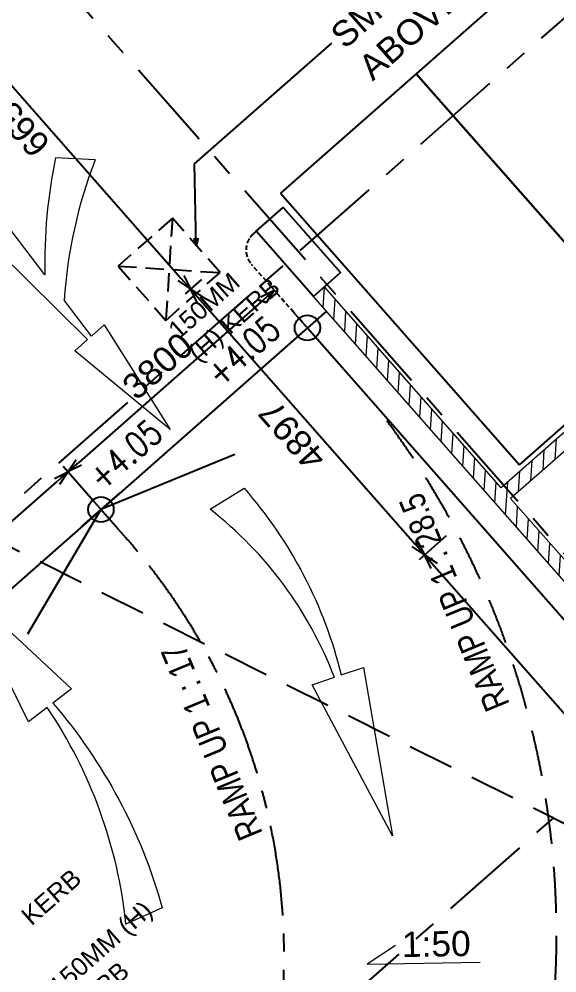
# Model space of a CAD drawing. Header units: millimetres. Extents: x 833681652 to 834427839, y 817425676 to 818089765.
# Drawn here: x 834352786 to 834360221, y 817957948 to 817971130 of the extents above; entities that cross this region are included whole.
import ezdxf

# ---------------------------------------------------------------- set-up
doc = ezdxf.new("R2010")
doc.units = ezdxf.units.MM
doc.header["$LTSCALE"] = 100
for name, pattern in [('CENTER', [2, 1.25, -0.25, 0.25, -0.25]), ('DASHDOT2', [12.7, 6.35, -3.175, 0, -3.175]), ('Grid Line', [22.224999999999994, 12.7, -3.174999999999999, 3.174999999999999, -3.174999999999999]), ('Hidden', [9.524999999999999, 6.35, -3.175]), ('HIDDENX2', [19.049999999999997, 12.7, -6.35])]:
    doc.linetypes.add(name, pattern=pattern)
for name, color, linetype in [('A-COLS', 3, 'Continuous'), ('DLN020__', 6, 'Continuous'), ('DLN030_1', 1, 'Continuous'), ('DLN030_2', 1, 'Continuous'), ('DLN220__', 7, 'Continuous'), ('DLN240__', 1, 'Continuous'), ('DLN660', 1, 'Continuous'), ('DLN810__', 1, 'Continuous'), ('LEVEL', 7, 'Continuous'), ('MOE', 6, 'DASHDOT2')]:
    doc.layers.add(name, color=color, linetype=linetype)
for name, color, linetype, lineweight in [('A-WALL', 7, 'Continuous', 9), ('A829_ROAD', 1, 'Continuous', 0), ('DLN040__', 3, 'Continuous', 0)]:
    doc.layers.add(name, color=color, linetype=linetype, lineweight=lineweight)
doc.styles.add('romans', font='romans.shx')
doc.styles.get("Standard").update_dxf_attribs({"font": 'swiss.ttf'})
doc.styles.add('Swis721tBT', font='swissl.ttf')
doc.dimstyles.new('INTDIM', dxfattribs={"dimtxt": 200, "dimasz": 125, "dimexe": 100, "dimexo": 150, "dimgap": 80, "dimtad": 1, "dimdec": 0, "dimzin": 9, "dimdsep": 46, "dimtxsty": 'Swis721tBT', "dimblk": 'OPEN30', "dimcen": -125, "dimclrd": 256, "dimclre": 256, "dimclrt": 2, "dimaunit": 1, "dimadec": 1, "dimazin": 0, "dimtfac": 0.4444444444444444, "dimtdec": 0, "dimtix": 1, "dimtmove": 2, "dimatfit": 3, "dimldrblk": 'OPEN30', "dimfxl": 0, "dimtolj": 1, "dimlwd": -1, "dimlwe": -1, "dimarcsym": 0})
doc.dimstyles.new('INTDIM350', dxfattribs={"dimtxt": 350, "dimasz": 200, "dimexe": 100, "dimexo": 150, "dimgap": 100, "dimtad": 1, "dimdec": 0, "dimzin": 9, "dimdsep": 46, "dimtxsty": 'Swis721tBT', "dimblk": 'OPEN30', "dimcen": -125, "dimclrd": 256, "dimclre": 256, "dimclrt": 2, "dimaunit": 1, "dimadec": 1, "dimazin": 0, "dimtfac": 0.4444444444444444, "dimtdec": 0, "dimtix": 1, "dimtmove": 2, "dimatfit": 3, "dimldrblk": 'OPEN30', "dimfxl": 0, "dimtolj": 1, "dimlwd": -1, "dimlwe": -1, "dimarcsym": 0})

# ---------------------------------------------------------------- blocks, each defined once
blk = doc.blocks.new('DLN_Parking - Parking - 2500 x 5000 _WL_-1233168-Car Park_B2_F')
at = {"layer": 'DLN660'}
for p, q in [((0, 0), (0, 5000)), ((0, 5000), (2500.000000000001, 5000.000000000002)), ((2500.000000000001, 5000.000000000002), (2500, 0)), ((2500, 0), (0, 0))]:
    blk.add_line(p, q, dxfattribs=at)
blk = doc.blocks.new('_Open30')
at = {"color": 0, "linetype": 'ByBlock', "lineweight": -2}
for p, q in [((-1, 0.26794919), (0, 0)), ((0, 0), (-1, -0.26794919)), ((0, 0), (-1, 0))]:
    blk.add_line(p, q, dxfattribs=at)
blk = doc.blocks.new('1250')
at = {"layer": 'A829_ROAD'}
for p, q in [((1161072039.482734, 201653217.6223853, 10042892.41373266), (1161071641.882646, 201653217.6223851, 10042892.41373266)), ((1161071641.882646, 201653217.6223851, 10042892.41373266), (1161071804.537227, 201650904.3127471, 10042892.41373266)), ((1161071951.462924, 201651965.7850583, 10042892.41373266), (1161072039.482734, 201653217.6223853, 10042892.41373266)), ((1161071876.828153, 201650904.3127472, 10042892.41373266), (1161071920.509253, 201651525.5550687, 10042892.41373266)), ((1161071840.68269, 201649217.6223852, 10042892.41373266), (1161071569.591721, 201650904.3127472, 10042892.41373266)), ((1161071569.591721, 201650904.3127472, 10042892.41373266), (1161071804.537227, 201650904.3127471, 10042892.41373266)), ((1161072111.773659, 201650904.3127472, 10042892.41373266), (1161071840.68269, 201649217.6223852, 10042892.41373266)), ((1161071876.828153, 201650904.3127472, 10042892.41373266), (1161072111.773659, 201650904.3127472, 10042892.41373266))]:
    blk.add_line(p, q, dxfattribs=at)
at = {"layer": 'A829_ROAD', "color": 1, "ltscale": 3}
blk.add_line((1161073523.277623, 201652698.5131854, 10042892.41373266), (1161073129.933458, 201653082.9353119, 10042892.41373266), dxfattribs=at)
for centre, radius, start, end in [((1161077608.83815, 201647178.0304613, 10042892.41373266), 7411.375616377723, 127.1805287769033, 139.7592462515282), ((1161076557.096754, 201646871.4867623, 10042892.41373266), 6569.497351805748, 117.5035676521614, 134.8921954256268)]:
    blk.add_arc(centre, radius, start, end, dxfattribs=at)
blk = doc.blocks.new('ELEX')
at = {"layer": 'LEVEL'}
for p, q in [((0, 0.5), (0, -0.5)), ((0.5, 0), (-0.5, 0))]:
    blk.add_line(p, q, dxfattribs=at)
blk.add_circle((0, 0), 0.25, dxfattribs=at)
at = {"layer": 'LEVEL', "style": 'romans'}
blk.add_attdef('ELEX', (0.2567988680821145, 0.3535533905960619), '', height=0.5, dxfattribs=at)
blk = doc.blocks.new('*D163')
at = {"layer": 'Defpoints', "color": 0}
for p in [(834353461.8023221, 817964870.7607307), (834353918.5392885, 817964351.786883), (834350765.6669145, 817961577.0083704)]:
    blk.add_point(p, dxfattribs=at)
at = {"layer": 'DLN030_2', "linetype": 'Continuous'}
for p, q in [((834353819.4402156, 817964464.3896084), (834353395.7362735, 817964945.8292142)), ((834350459.0629803, 817962228.1187866), (834353311.6653551, 817964738.6286335)), ((834350666.5678416, 817961689.6110958), (834350242.8599645, 817962171.0551729))]:
    blk.add_line(p, q, dxfattribs=at)
at = {"layer": 'DLN030_2', "xscale": 200, "yscale": 200, "zscale": 200}
for p, rotation in [((834353461.8023221, 817964870.7607307), 41.35026467986027), ((834350308.9260131, 817962095.9866893), 221.3502646798603)]:
    blk.add_blockref('_Open30', p, dxfattribs=dict(at, rotation=rotation))
at = {"layer": 'DLN030_2', "color": 2, "insert": (834351700.464449, 817963693.4686342), "char_height": 350, "attachment_point": 5, "rotation": 41.35026467986027, "style": 'Swis721tBT'}
blk.add_mtext('\\A1;4200', dxfattribs=at)
blk = doc.blocks.new('*D164')
at = {"layer": 'Defpoints', "color": 0}
for p in [(834356460.1927906, 817967215.6168067), (834353461.8023838, 817964870.7607542), (834353918.5399257, 817964351.7861589)]:
    blk.add_point(p, dxfattribs=at)
at = {"layer": 'DLN030_2', "linetype": 'Continuous'}
for p, q in [((834356361.0937278, 817967328.219541), (834356248.3389175, 817967456.3388144)), ((834356164.2679806, 817967249.1382412), (834353611.9393628, 817965002.892838)), ((834353819.4408629, 817964464.3888931), (834353395.7363418, 817964945.8292437))]:
    blk.add_line(p, q, dxfattribs=at)
at = {"layer": 'DLN030_2', "xscale": 200, "yscale": 200, "zscale": 200}
for p, rotation in [((834356314.4049594, 817967381.270325), 41.35025955254057), ((834353461.8023838, 817964870.7607542), 221.3502595525406)]:
    blk.add_blockref('_Open30', p, dxfattribs=dict(at, rotation=rotation))
at = {"layer": 'DLN030_2', "color": 2, "insert": (834354703.203972, 817966336.1104804), "char_height": 350, "attachment_point": 5, "rotation": 41.35025955254057, "style": 'Swis721tBT'}
blk.add_mtext('\\A1;3800', dxfattribs=at)
blk = doc.blocks.new('*D243')
at = {"layer": 'Defpoints', "color": 0}
for p in [(834350762.6561153, 817972392.0176609), (834355418.7879657, 817967631.1946013), (834355156.0482498, 817967399.9634199)]:
    blk.add_point(p, dxfattribs=at)
at = {"layer": 'DLN030_1', "linetype": 'Continuous'}
for p, q in [((834350875.2588425, 817972491.1167318), (834350837.7246015, 817972458.0837095)), ((834350894.7882109, 817972241.8806927), (834355023.9161555, 817967550.1003897)), ((834355306.1852382, 817967532.0955307), (834355080.9797649, 817967333.8973728))]:
    blk.add_line(p, q, dxfattribs=at)
at = {"layer": 'DLN030_1', "xscale": 200, "yscale": 200, "zscale": 200}
for p, rotation in [((834350762.6561166, 817972392.0176624), 131.3502635480299), ((834355156.0482497, 817967399.96342), 311.3502635480299)]:
    blk.add_blockref('_Open30', p, dxfattribs=dict(at, rotation=rotation))
at = {"layer": 'DLN030_1', "color": 2, "insert": (834352749.2572553, 817969711.0908267), "char_height": 350, "attachment_point": 5, "rotation": 131.35026354802991, "style": 'Swis721tBT'}
blk.add_mtext('\\A1;6650', dxfattribs=at)
blk = doc.blocks.new('*D244')
at = {"layer": 'Defpoints', "color": 0}
for p in [(834355418.7879657, 817967631.1946013), (834358803.9802139, 817964087.4491258, -0.07028772469116419), (834358391.1035476, 817963724.0858669)]:
    blk.add_point(p, dxfattribs=at)
at = {"layer": 'DLN030_1', "linetype": 'Continuous'}
for p, q in [((834355306.1852382, 817967532.0955307), (834355080.9797649, 817967333.8973728)), ((834355288.180344, 817967249.8264503), (834358258.9714532, 817963874.2228369)), ((834358691.3774866, 817963988.3500552), (834358316.0350627, 817963658.01982))]:
    blk.add_line(p, q, dxfattribs=at)
at = {"layer": 'DLN030_1', "xscale": 200, "yscale": 200, "zscale": 200}
for p, rotation in [((834355156.0482497, 817967399.96342), 131.3502635480299), ((834358391.1035475, 817963724.0858672), 311.3502635480299)]:
    blk.add_blockref('_Open30', p, dxfattribs=dict(at, rotation=rotation))
at = {"layer": 'DLN030_1', "color": 2, "insert": (834356563.4809707, 817965377.1249291), "char_height": 350, "attachment_point": 5, "rotation": 131.35026354802991, "style": 'Swis721tBT'}
blk.add_mtext('\\A1;4897', dxfattribs=at)
blk = doc.blocks.new('*D245')
at = {"layer": 'Defpoints', "color": 0}
for p in [(834358803.9802139, 817964087.4491258, -0.07028772469116419), (834364932.2980281, 817956821.3335665, -0.07028772469116419), (834364669.558331, 817956590.1024015)]:
    blk.add_point(p, dxfattribs=at)
at = {"layer": 'DLN030_1', "linetype": 'Continuous'}
for p, q in [((834358691.3774866, 817963988.3500552), (834358316.0350628, 817963658.0198201)), ((834358523.235642, 817963573.9488976), (834364537.4262367, 817956740.2393714)), ((834364819.6953008, 817956722.2344961), (834364594.489846, 817956524.0363545))]:
    blk.add_line(p, q, dxfattribs=at)
at = {"layer": 'DLN030_1', "xscale": 200, "yscale": 200, "zscale": 200}
for p, rotation in [((834358391.1035477, 817963724.0858673), 131.3502635480299), ((834364669.5583309, 817956590.1024017), 311.3502635480299)]:
    blk.add_blockref('_Open30', p, dxfattribs=dict(at, rotation=rotation))
at = {"layer": 'DLN030_1', "color": 2, "insert": (834361320.2360114, 817959972.19442), "char_height": 350, "attachment_point": 5, "rotation": 131.35026354802991, "style": 'Swis721tBT'}
blk.add_mtext('\\A1;9503', dxfattribs=at)

msp = doc.modelspace()

# ---------------------------------------------------------------- hatches: boundary and pattern name
at = {"layer": 'A-WALL'}
h = msp.add_hatch(dxfattribs=at)
h.set_pattern_fill('ANSI31', scale=49.99999999999999)
h.set_pattern_definition([(86.35019582796012, (834261331.7487947, 817978739.7581499), (-158.4280186349075, 10.10571182141014), [])])
h.paths.add_polyline_path([(834361480.6029222, 817962040.7576504), (834361630.7400473, 817962172.8895665), (834359580.5150338, 817964502.4924248), (834361307.0919874, 817966022.0094734), (834361340.1249663, 817965984.4751916), (834361490.2620926, 817966116.6071084), (834361457.2291127, 817966154.1413897), (834370015.0452812, 817973685.6606406), (834368329.9502987, 817975600.3783224), (834368367.4845806, 817975633.4113022), (834368235.3526634, 817975783.5484271), (834368047.6812562, 817975618.3835317), (834369732.7762381, 817973703.6658494), (834359448.3831164, 817964652.6295506), (834357006.1229596, 817967427.6889721), (834356855.7216643, 817967295.8572234)])

# ---------------------------------------------------------------- linework, layer by layer
msp.add_line((834356025.4407797, 817968163.7009987), (834356062.9750206, 817968196.7340214))
at = {"linetype": 'Hidden', "ltscale": 0.1}
msp.add_line((834356771.1420459, 817966862.2962965), (834355998.4334655, 817967740.2974018), dxfattribs=at)
msp.add_arc((834356223.6389197, 817967938.4955428), 300, 131.3502646798603, 221.3502646798603, dxfattribs=at)
at = {"layer": 'A-COLS'}
msp.add_lwpolyline([(834356062.975021, 817968196.7340211), (834356438.3174452, 817968527.0642564), (834357231.1100107, 817967626.2424383), (834356855.7675864, 817967295.9122025)], close=True, dxfattribs=at)
at = {"layer": 'A-WALL'}
for p, q in [((834369732.5504166, 817973704.036216, -0.07028772469116415), (834359448.1679926, 817964652.9877619, -0.07028772469116415)), ((834361306.875245, 817966022.3698817, -0.07028772469116415), (834359580.3000875, 817964502.8507925, -0.07028772469116415))]:
    msp.add_line(p, q, dxfattribs=at)
at = {"layer": 'A-WALL', "lineweight": 18}
for p, q in [((834359448.1679926, 817964652.9877619, -0.07028772469116415), (834357005.9045562, 817967428.0442971, -0.07028772469116415)), ((834361480.3908855, 817962041.1182636, -0.07028772469130215), (834356855.5034162, 817967296.2123704, -0.07028772469116415)), ((834361630.5278546, 817962173.2503574, -0.0702877246911641), (834359580.3000871, 817964502.850792, -0.07028772469116415))]:
    msp.add_line(p, q, dxfattribs=at)
at = {"layer": 'A829_ROAD', "color": 1, "ltscale": 3}
for points in [[(834357144.5278282, 817962033.4479086, 0.1358501688474819), (834355429.5428733, 817964354.6917782), (834355895.5242152, 817964646.8584979, -0.1207346531755945), (834357237.8267378, 817962065.4272528), (834357545.2680117, 817962170.8068712), (834357947.0557909, 817959842.0724169), (834356835.788148, 817961927.6231371), (834357144.5261757, 817962033.4472356)], [(834353174.9057137, 817961617.6081208), (834352915.1763725, 817961419.9756876), (834351998.9455734, 817963278.6334045), (834353512.0342928, 817961874.1349417), (834353253.3958606, 817961677.3325979, -0.1095062699711448), (834354765.4687289, 817958848.1523236), (834354263.4121263, 817958623.5656575, 0.1230696715543341), (834353174.9071926, 817961617.609119)]]:
    msp.add_lwpolyline(points, format="xyb", dxfattribs=at)
at = {"layer": 'DLN020__', "linetype": 'Grid Line'}
for p, q in [((834367022.1475977, 817956122.6276475), (834303257.4439983, 818028576.1782268)), ((834377642.3348808, 817986388.9621973), (834308304.4765224, 817925366.3076644)), ((834383059.7507449, 817980233.3464396), (834313721.8923863, 817919210.6919066))]:
    msp.add_line(p, q, dxfattribs=at)
at = {"layer": 'DLN040__', "color": 0, "elevation": 0.04088538088329163}
msp.add_lwpolyline([(834357989.3675306, 817958327.4739989), (834357596.2813206, 817958070.3879606), (834359158.0959646, 817958094.4507242)], dxfattribs=at)
at = {"layer": 'DLN220__', "color": 4, "linetype": 'HIDDENX2', "ltscale": 0.2}
for p, q in [((834354905.3669542, 817968376.8550268), (834354815.3425771, 817966965.5097075)), ((834354905.3669542, 817968376.8550268), (834354815.3425771, 817966965.5097075)), ((834354154.6821058, 817967716.1945556), (834355566.0274252, 817967626.1701788))]:
    msp.add_line(p, q, dxfattribs=at)
at = {"layer": 'DLN220__', "color": 4, "linetype": 'HIDDENX2', "ltscale": 0.2, "elevation": -0.07028772469116415}
msp.add_lwpolyline([(834354905.3669542, 817968376.8550268), (834354154.6821058, 817967716.1945556), (834354815.3425771, 817966965.5097075), (834355566.0274252, 817967626.1701788)], close=True, dxfattribs=at)
at = {"layer": 'DLN240__', "color": 3, "elevation": 0.04088538088329165}
msp.add_lwpolyline([(834355767.6775006, 817965113.8160975), (834353918.5396208, 817964351.786505), (834352902.3534458, 817962629.1821804)], dxfattribs=at)
at = {"layer": 'DLN810__'}
for p, q in [((834356055.1929079, 817968189.8851619), (834356062.9750186, 817968196.7340194)), ((834356808.6762891, 817966895.3293202), (834350765.663257, 817961577.0125263)), ((834356771.1420459, 817966862.2962961), (834365115.5479674, 817957380.8464926, -0.06965331141145728))]:
    msp.add_line(p, q, dxfattribs=at)
at = {"layer": 'DLN810__', "linetype": 'CENTER', "ltscale": 10}
msp.add_line((834354268.6896744, 817963953.9235309, 0.04088538088329165), (834353918.5396211, 817964351.7865052, 0.04088538088329165), dxfattribs=at)
at = {"layer": 'DLN810__', "linetype": 'Hidden'}
msp.add_arc((834348267.3155713, 817958469.6087276, -0.04088538088329138), 11947.8981136953, 311.2467323014368, 38.07739374501604, dxfattribs=at)
at = {"layer": 'DLN810__', "linetype": 'CENTER', "ltscale": 10}
msp.add_arc((834347700.1972498, 817958173.1444081, 0.04088538088329165), 8750, 311.3502646798603, 41.35026467986027, dxfattribs=at)
at = {"layer": 'MOE', "color": 6, "linetype": 'HIDDENX2', "ltscale": 0.5, "elevation": -0.07028772469116414}
msp.add_lwpolyline([(834365576.6923438, 817957386.5067489), (834345851.8085775, 817967236.0925651), (834344838.3829782, 817966344.2021269)], dxfattribs=at)

# ---------------------------------------------------------------- block references
at = {"layer": 'A829_ROAD', "rotation": 41.35026354788471}
msp.add_blockref('1250', (95977503.18238378, -100483821.8586047, -10042892.41373266), dxfattribs=at)
at = {"layer": 'DLN660', "xscale": -1, "rotation": 41.35026349907999}
for p in [(834365332.3320612, 817969924.7534225), (834363455.619939, 817968273.102246), (834361578.9078162, 817966621.4510701)]:
    msp.add_blockref('DLN_Parking - Parking - 2500 x 5000 _WL_-1233168-Car Park_B2_F', p, dxfattribs=at)
at = {"layer": 'LEVEL'}
ref = msp.add_blockref('ELEX', (834356771.1420466, 817966862.2962967), dxfattribs=dict(at, xscale=700.0000000000001, yscale=700.0000000000001, zscale=700.0000000000001, rotation=41.3502635479213))
ref.add_attrib('ELEX', '+4.05', (834355563.7923641, 817966032.8560708), dxfattribs={"height": 349.9999999999999, "rotation": 41.35026467986027, "style": 'romans', "width": 0.8})
ref = msp.add_blockref('ELEX', (834353918.539621, 817964351.7865051, 0.04088538088329165), dxfattribs=dict(at, xscale=700.0000000000001, yscale=700.0000000000001, zscale=700.0000000000001, rotation=41.3502635479213))
ref.add_attrib('ELEX', '+4.05', (834353934.2938871, 817964598.771936, 0.04088538088329165), dxfattribs={"height": 349.9999999999999, "rotation": 41.35026467986027, "style": 'romans', "width": 0.8})

# ---------------------------------------------------------------- texts
at = {"layer": 'DLN040__', "insert": (834357057.6716844, 817970965.6307164, 0.07028772472781117), "char_height": 350, "attachment_point": 1, "rotation": 41.350263547938276}
msp.add_mtext_dynamic_manual_height_columns('SMOKE VENT ABOVE FOR B1-1', width=4327.782737570915, gutter_width=1, heights=[0], dxfattribs=at)
at = {"layer": 'DLN040__', "char_height": 250, "width": 6419.99086501598, "attachment_point": 1, "rotation": 41.35026354789585, "line_spacing_factor": 1.006669768884752}
for s, insert in [('150MM \\P(H) KERB ', (834354822.1801169, 817966877.1634909, -0.1405754494041561)), ('KERB ', (834352791.6682404, 817958777.792401, -0.1405754494041561)), ('150MM (H) \\PKERB ', (834353174.9710574, 817957810.5083438, -0.1405754494041561))]:
    msp.add_mtext(s, dxfattribs=dict(at, insert=insert))
at = {"layer": 'DLN040__', "attachment_point": 1, "line_spacing_factor": 1.006669768884753}
for s, insert, char_height, rotation in [('{\\W0.8;RAMP UP 1 : 28.5}', (834359250.5895587, 817961526.7354754), 349.9999999999999, 112.5323355885741), ('{\\W0.8;RAMP UP 1 : 17}', (834355836.7191186, 817959743.0577213), 349.9999999999999, 112.5323355885741), ('1:50', (834358074.7384125, 817958516.8116138, 0.04088538088329177), 349.9999999999998, 0.8826821118042916)]:
    msp.add_mtext(s, dxfattribs=dict(at, insert=insert, char_height=char_height, rotation=rotation))

# ---------------------------------------------------------------- dimensions: what is measured, and where the dimension line sits
at = {"layer": 'DLN030_1'}
for base, p1, p2, picture, middle in [((834355156.0482498, 817967399.9634199, -0.02699575162302074), (834350762.6561152, 817972392.0176607, -0.02699575162302074), (834355418.7879655, 817967631.1946012, -0.02699575162302079), '*D243', (834352749.2572553, 817969711.0908269, -0.02699575162302074)), ((834358391.1035476, 817963724.0858669, -0.02699575162302074), (834355418.7879655, 817967631.1946012, -0.02699575162302079), (834358803.9802138, 817964087.4491256, -0.09728347631418494), '*D244', (834356563.4809707, 817965377.1249292, -0.02699575162302074)), ((834364669.558331, 817956590.1024015, -0.02699575162302074), (834358803.9802138, 817964087.4491256, -0.09728347631418494), (834364932.298028, 817956821.3335664, -0.09728347631418494), '*D245', (834361320.2360114, 817959972.1944201, -0.02699575162302074))]:
    dim = msp.add_linear_dim(base=base, p1=p1, p2=p2, angle=131.3502635480324, dimstyle='INTDIM350', dxfattribs=at)
    dim.commit()
    dim.dimension.update_dxf_attribs({"geometry": picture, "text_midpoint": middle})
at = {"layer": 'DLN030_2'}
for base, p1, p2, angle, picture, middle in [((834353461.8023838, 817964870.7607542), (834356460.1927906, 817967215.6168066), (834353918.5399258, 817964351.786159), 221.3502595525406, '*D164', (834354703.203972, 817966336.1104804)), ((834353461.8023221, 817964870.7607307), (834350765.6669145, 817961577.0083704), (834353918.5392884, 817964351.786883), 41.35026467986027, '*D163', (834351700.464449, 817963693.4686342))]:
    dim = msp.add_linear_dim(base=base, p1=p1, p2=p2, angle=angle, dimstyle='INTDIM350', dxfattribs=at)
    dim.commit()
    dim.dimension.update_dxf_attribs({"geometry": picture, "text_midpoint": middle})

# ---------------------------------------------------------------- leaders
at = {"layer": 'DLN030_1', "color": 1}
msp.add_leader([(834355235.6971899, 817968001.5126024, -0.07028772469116415), (834355208.919497, 817969128.871818, -0.07028772469116415), (834357107.5252676, 817970797.8385026, -0.07028772469116415)], dimstyle='INTDIM', override={"dimtxt": 100, "dimasz": 100, "dimgap": 30, "dimtad": 0, "dimarcsym": 2}, dxfattribs=at)

doc.saveas('drawing.dxf')
